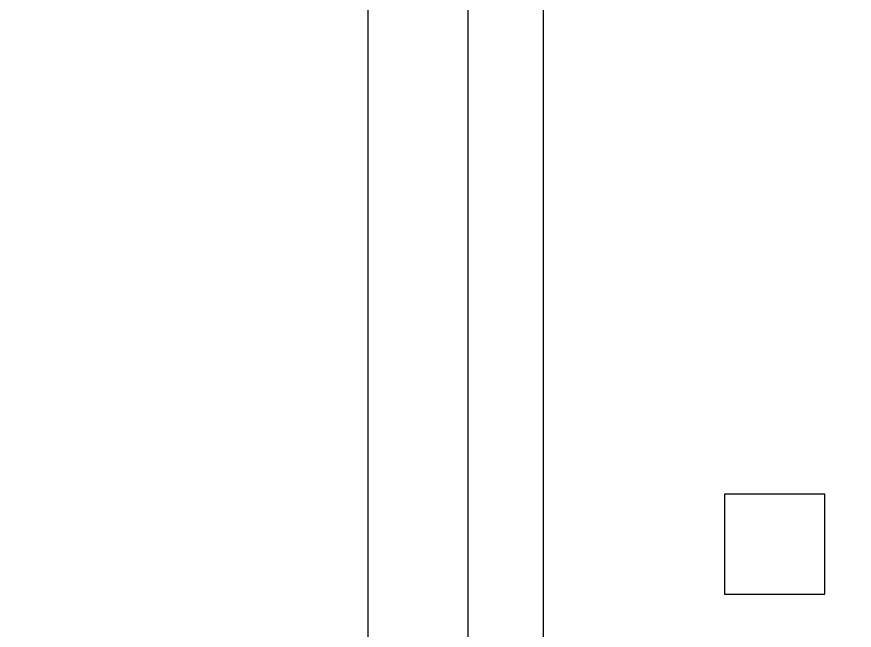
# Model space of a CAD drawing. Extents: x -30 to 1202, y 231 to 898.
# Drawn here: x 290.58 to 295.59, y 411.45 to 415.13 of the extents above; entities that cross this region are included whole.
import ezdxf

# ---------------------------------------------------------------- set-up
doc = ezdxf.new("R2010")
doc.units = 0
doc.header["$LTSCALE"] = 0.04
doc.layers.add('0.5', color=5, linetype='CONTINUOUS')
doc.layers.add('PISO', color=1, linetype='CONTINUOUS')

msp = doc.modelspace()

# ---------------------------------------------------------------- linework, layer by layer
at = {"layer": '0.5'}
msp.add_arc((241.6448, 369.3595), 80.5866, 170.557845, 170.557845, dxfattribs=at)
at = {"layer": 'PISO'}
for p, q in [((292.6807, 260.0606), (292.6807, 438.6342)), ((293.2807, 392.2606), (293.2807, 438.5715)), ((293.7307, 392.2606), (293.7307, 438.5715))]:
    msp.add_line(p, q, dxfattribs=at)
msp.add_lwpolyline([(294.816, 412.2715), (294.816, 411.6715), (295.416, 411.6715), (295.416, 412.2715)], close=True, dxfattribs=at)

doc.saveas('drawing.dxf')
